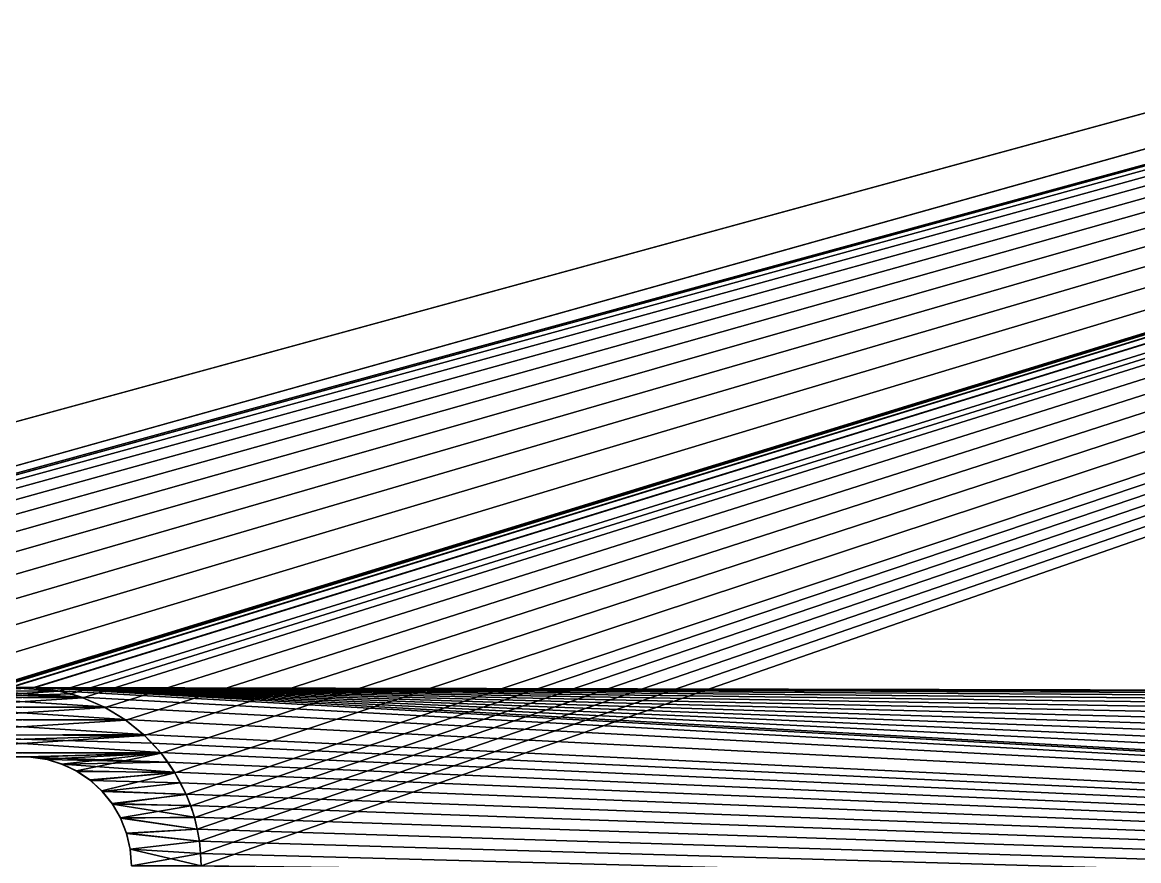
# Model space of a CAD drawing. Header units: metres. Extents: x -0.15 to 4.68, y -0.15 to 1.34.
# Drawn here: x 0.496 to 1.058, y 0.069 to 0.491 of the extents above; entities that cross this region are included whole.
import ezdxf

# ---------------------------------------------------------------- set-up
doc = ezdxf.new("R2010")
doc.units = ezdxf.units.M
doc.header["$LTSCALE"] = 65.185185
for name, color, linetype in [('22', 7, 'CONTINUOUS'), ('24', 7, 'CONTINUOUS'), ('53', 7, 'CONTINUOUS'), ('56', 7, 'CONTINUOUS'), ('58', 7, 'CONTINUOUS'), ('59', 7, 'CONTINUOUS'), ('60', 7, 'CONTINUOUS'), ('62', 7, 'CONTINUOUS'), ('63', 7, 'CONTINUOUS'), ('64', 7, 'CONTINUOUS'), ('65', 7, 'CONTINUOUS'), ('78', 7, 'CONTINUOUS')]:
    doc.layers.add(name, color=color, linetype=linetype)

msp = doc.modelspace()

# ---------------------------------------------------------------- linework, layer by layer
at = {"layer": '22', "color": 2, "linetype": 'CONTINUOUS'}
for points in [[(-0.03957, 0.14469), (3.56654, 1.13085), (-0.03297, 0.12057), (-0.03957, 0.14469)], [(3.56654, 1.13085), (3.5731, 1.1324), (-0.03297, 0.12057), (3.56654, 1.13085)], [(-0.03297, 0.12057), (3.5731, 1.1324), (3.57314, 1.10674), (-0.03297, 0.12057)]]:
    msp.add_3dface(points, dxfattribs=at)
at = {"layer": '24', "color": 2, "linetype": 'CONTINUOUS'}
for points in [[(3.56654, 1.13085, 0.605), (-0.03957, 0.14469, 0.605), (-0.03297, 0.12057, 0.605), (3.56654, 1.13085, 0.605)], [(3.57314, 1.10674, 0.605), (3.56654, 1.13085, 0.605), (-0.03297, 0.12057, 0.605), (3.57314, 1.10674, 0.605)]]:
    msp.add_3dface(points, dxfattribs=at)
at = {"layer": '53', "color": 2, "linetype": 'CONTINUOUS'}
for points in [[(-0.03957, 0.14469, 0.605), (3.56654, 1.13085, 0.605), (-0.03957, 0.14469), (-0.03957, 0.14469, 0.605)], [(3.56654, 1.13085, 0.605), (3.18071, 1.02534, 0.3275), (-0.03957, 0.14469), (3.56654, 1.13085, 0.605)], [(-0.03957, 0.14469), (3.18071, 1.02534, 0.2775), (3.56654, 1.13085, 0.2775), (-0.03957, 0.14469)], [(3.56654, 1.13085), (-0.03957, 0.14469), (3.56654, 1.13085, 0.2775), (3.56654, 1.13085)], [(3.18071, 1.02534, 0.3275), (3.18071, 1.02534, 0.2775), (-0.03957, 0.14469), (3.18071, 1.02534, 0.3275)]]:
    msp.add_3dface(points, dxfattribs=at)
at = {"layer": '56', "color": 2, "linetype": 'CONTINUOUS'}
for points in [[(0.49941, 0.12137, 0.6275), (0.49126, 0.12134, 0.6275), (0.4917, 0.12137, -0.0225), (0.49941, 0.12137, 0.6275)], [(0.49985, 0.12134, -0.0225), (0.49941, 0.12137, 0.6275), (0.4917, 0.12137, -0.0225), (0.49985, 0.12134, -0.0225)], [(0.50758, 0.12018, 0.6275), (0.49941, 0.12137, 0.6275), (0.49985, 0.12134, -0.0225), (0.50758, 0.12018, 0.6275)], [(0.50801, 0.12007, -0.0225), (0.50758, 0.12018, 0.6275), (0.49985, 0.12134, -0.0225), (0.50801, 0.12007, -0.0225)], [(0.51536, 0.11782, 0.6275), (0.50758, 0.12018, 0.6275), (0.50801, 0.12007, -0.0225), (0.51536, 0.11782, 0.6275)], [(0.51578, 0.11766, -0.0225), (0.51536, 0.11782, 0.6275), (0.50801, 0.12007, -0.0225), (0.51578, 0.11766, -0.0225)], [(0.52277, 0.1143, 0.6275), (0.51536, 0.11782, 0.6275), (0.51578, 0.11766, -0.0225), (0.52277, 0.1143, 0.6275)], [(0.52314, 0.11409, -0.0225), (0.52277, 0.1143, 0.6275), (0.51578, 0.11766, -0.0225), (0.52314, 0.11409, -0.0225)], [(0.52952, 0.10978, 0.6275), (0.52277, 0.1143, 0.6275), (0.52314, 0.11409, -0.0225), (0.52952, 0.10978, 0.6275)], [(0.52982, 0.10954, -0.0225), (0.52952, 0.10978, 0.6275), (0.52314, 0.11409, -0.0225), (0.52982, 0.10954, -0.0225)], [(0.53559, 0.10423, 0.6275), (0.52952, 0.10978, 0.6275), (0.52982, 0.10954, -0.0225), (0.53559, 0.10423, 0.6275)], [(0.5358, 0.104, -0.0225), (0.53559, 0.10423, 0.6275), (0.52982, 0.10954, -0.0225), (0.5358, 0.104, -0.0225)], [(0.54074, 0.09786, 0.6275), (0.53559, 0.10423, 0.6275), (0.5358, 0.104, -0.0225), (0.54074, 0.09786, 0.6275)], [(0.54088, 0.09767, -0.0225), (0.54074, 0.09786, 0.6275), (0.5358, 0.104, -0.0225), (0.54088, 0.09767, -0.0225)], [(0.54495, 0.09066, 0.6275), (0.54074, 0.09786, 0.6275), (0.54088, 0.09767, -0.0225), (0.54495, 0.09066, 0.6275)], [(0.54502, 0.09053, -0.0225), (0.54495, 0.09066, 0.6275), (0.54088, 0.09767, -0.0225), (0.54502, 0.09053, -0.0225)], [(0.54804, 0.08296, 0.6275), (0.54495, 0.09066, 0.6275), (0.54502, 0.09053, -0.0225), (0.54804, 0.08296, 0.6275)], [(0.54806, 0.08289, -0.0225), (0.54804, 0.08296, 0.6275), (0.54502, 0.09053, -0.0225), (0.54806, 0.08289, -0.0225)], [(0.54989, 0.07494, 0.6275), (0.54804, 0.08296, 0.6275), (0.54806, 0.08289, -0.0225), (0.54989, 0.07494, 0.6275)], [(0.54989, 0.07491, -0.0225), (0.54989, 0.07494, 0.6275), (0.54806, 0.08289, -0.0225), (0.54989, 0.07491, -0.0225)], [(0.55056, 0.06652, 0.6275), (0.54989, 0.07494, 0.6275), (0.55056, 0.06652, -0.0225), (0.55056, 0.06652, 0.6275)], [(0.55056, 0.06652, -0.0225), (0.54989, 0.07494, 0.6275), (0.54989, 0.07491, -0.0225), (0.55056, 0.06652, -0.0225)]]:
    msp.add_3dface(points, dxfattribs=at)
at = {"layer": '58', "color": 2, "linetype": 'CONTINUOUS'}
for points in [[(0.48976, 0.15632, 0.02), (0.50135, 0.15632, -0.0225), (0.48904, 0.15627, -0.0225), (0.48976, 0.15632, 0.02)], [(0.48976, 0.15632, 0.02), (0.50207, 0.15627, 0.02), (0.50135, 0.15632, -0.0225), (0.48976, 0.15632, 0.02)], [(0.50207, 0.15627, 0.02), (0.51343, 0.15472, -0.0225), (0.50135, 0.15632, -0.0225), (0.50207, 0.15627, 0.02)], [(0.50207, 0.15627, 0.02), (0.51415, 0.15457, 0.02), (0.51343, 0.15472, -0.0225), (0.50207, 0.15627, 0.02)], [(0.51415, 0.15457, 0.02), (0.52013, 0.15308, 0.02), (0.51343, 0.15472, -0.0225), (0.51415, 0.15457, 0.02)], [(0.52013, 0.15308, 0.02), (0.52532, 0.15144, -0.0225), (0.51343, 0.15472, -0.0225), (0.52013, 0.15308, 0.02)], [(0.52013, 0.15308, 0.02), (0.52602, 0.15119, 0.02), (0.52532, 0.15144, -0.0225), (0.52013, 0.15308, 0.02)], [(0.52602, 0.15119, 0.02), (0.53653, 0.14664, -0.0225), (0.52532, 0.15144, -0.0225), (0.52602, 0.15119, 0.02)], [(0.52602, 0.15119, 0.02), (0.53719, 0.14631, 0.02), (0.53653, 0.14664, -0.0225), (0.52602, 0.15119, 0.02)], [(0.53719, 0.14631, 0.02), (0.54708, 0.1403, -0.0225), (0.53653, 0.14664, -0.0225), (0.53719, 0.14631, 0.02)], [(0.53719, 0.14631, 0.02), (0.54763, 0.13991, 0.02), (0.54708, 0.1403, -0.0225), (0.53719, 0.14631, 0.02)], [(0.54763, 0.13991, 0.02), (0.5566, 0.13265, -0.0225), (0.54708, 0.1403, -0.0225), (0.54763, 0.13991, 0.02)], [(0.54763, 0.13991, 0.02), (0.55704, 0.13224, 0.02), (0.5566, 0.13265, -0.0225), (0.54763, 0.13991, 0.02)], [(0.55704, 0.13224, 0.02), (0.56097, 0.12831, -0.0225), (0.5566, 0.13265, -0.0225), (0.55704, 0.13224, 0.02)], [(0.55704, 0.13224, 0.02), (0.56537, 0.1233, 0.02), (0.56097, 0.12831, -0.0225), (0.55704, 0.13224, 0.02)], [(0.56537, 0.1233, 0.02), (0.56507, 0.12367, -0.0225), (0.56097, 0.12831, -0.0225), (0.56537, 0.1233, 0.02)], [(0.56537, 0.1233, 0.02), (0.56883, 0.11877, -0.0225), (0.56507, 0.12367, -0.0225), (0.56537, 0.1233, 0.02)], [(0.56537, 0.1233, 0.02), (0.5724, 0.11337, 0.02), (0.56883, 0.11877, -0.0225), (0.56537, 0.1233, 0.02)], [(0.5724, 0.11337, 0.02), (0.57222, 0.11366, -0.0225), (0.56883, 0.11877, -0.0225), (0.5724, 0.11337, 0.02)], [(0.5724, 0.11337, 0.02), (0.57526, 0.10827, -0.0225), (0.57222, 0.11366, -0.0225), (0.5724, 0.11337, 0.02)], [(0.5724, 0.11337, 0.02), (0.57806, 0.10245, 0.02), (0.57526, 0.10827, -0.0225), (0.5724, 0.11337, 0.02)], [(0.57806, 0.10245, 0.02), (0.57797, 0.10264, -0.0225), (0.57526, 0.10827, -0.0225), (0.57806, 0.10245, 0.02)], [(0.57806, 0.10245, 0.02), (0.58028, 0.09686, -0.0225), (0.57797, 0.10264, -0.0225), (0.57806, 0.10245, 0.02)], [(0.57806, 0.10245, 0.02), (0.58033, 0.09671, 0.02), (0.58028, 0.09686, -0.0225), (0.57806, 0.10245, 0.02)], [(0.58033, 0.09671, 0.02), (0.58216, 0.091, -0.0225), (0.58028, 0.09686, -0.0225), (0.58033, 0.09671, 0.02)], [(0.58033, 0.09671, 0.02), (0.58219, 0.0909, 0.02), (0.58216, 0.091, -0.0225), (0.58033, 0.09671, 0.02)], [(0.58219, 0.0909, 0.02), (0.58362, 0.08506, -0.0225), (0.58216, 0.091, -0.0225), (0.58219, 0.0909, 0.02)], [(0.58219, 0.0909, 0.02), (0.58363, 0.08499, 0.02), (0.58362, 0.08506, -0.0225), (0.58219, 0.0909, 0.02)], [(0.58363, 0.08499, 0.02), (0.58467, 0.07899, -0.0225), (0.58362, 0.08506, -0.0225), (0.58363, 0.08499, 0.02)], [(0.58363, 0.08499, 0.02), (0.58467, 0.07896, 0.02), (0.58467, 0.07899, -0.0225), (0.58363, 0.08499, 0.02)], [(0.58467, 0.07896, 0.02), (0.58532, 0.07282, -0.0225), (0.58467, 0.07899, -0.0225), (0.58467, 0.07896, 0.02)], [(0.58467, 0.07896, 0.02), (0.58531, 0.0728, 0.02), (0.58532, 0.07282, -0.0225), (0.58467, 0.07896, 0.02)], [(0.58531, 0.0728, 0.02), (0.58556, 0.06652, 0.02), (0.58532, 0.07282, -0.0225), (0.58531, 0.0728, 0.02)], [(0.58556, 0.06652, 0.02), (0.58556, 0.06652, -0.0225), (0.58532, 0.07282, -0.0225), (0.58556, 0.06652, 0.02)]]:
    msp.add_3dface(points, dxfattribs=at)
at = {"layer": '59', "color": 2, "linetype": 'CONTINUOUS'}
for points in [[(0.47098, 0.15308, -0.0225), (0.52532, 0.15144, -0.0225), (0.46509, 0.15119, -0.0225), (0.47098, 0.15308, -0.0225)], [(0.47697, 0.15457, -0.0225), (0.52532, 0.15144, -0.0225), (0.47098, 0.15308, -0.0225), (0.47697, 0.15457, -0.0225)], [(0.48904, 0.15627, -0.0225), (0.51343, 0.15472, -0.0225), (0.47697, 0.15457, -0.0225), (0.48904, 0.15627, -0.0225)], [(0.51343, 0.15472, -0.0225), (0.52532, 0.15144, -0.0225), (0.47697, 0.15457, -0.0225), (0.51343, 0.15472, -0.0225)], [(0.50135, 0.15632, -0.0225), (0.51343, 0.15472, -0.0225), (0.48904, 0.15627, -0.0225), (0.50135, 0.15632, -0.0225)], [(0.45393, 0.14631, -0.0225), (0.54708, 0.1403, -0.0225), (0.44348, 0.13991, -0.0225), (0.45393, 0.14631, -0.0225)], [(0.46509, 0.15119, -0.0225), (0.53653, 0.14664, -0.0225), (0.45393, 0.14631, -0.0225), (0.46509, 0.15119, -0.0225)], [(0.53653, 0.14664, -0.0225), (0.54708, 0.1403, -0.0225), (0.45393, 0.14631, -0.0225), (0.53653, 0.14664, -0.0225)], [(0.52532, 0.15144, -0.0225), (0.53653, 0.14664, -0.0225), (0.46509, 0.15119, -0.0225), (0.52532, 0.15144, -0.0225)], [(0.44348, 0.13991, -0.0225), (0.5566, 0.13265, -0.0225), (0.43408, 0.13224, -0.0225), (0.44348, 0.13991, -0.0225)], [(0.54708, 0.1403, -0.0225), (0.5566, 0.13265, -0.0225), (0.44348, 0.13991, -0.0225), (0.54708, 0.1403, -0.0225)], [(0.43408, 0.13224, -0.0225), (0.56507, 0.12367, -0.0225), (0.42574, 0.1233, -0.0225), (0.43408, 0.13224, -0.0225)], [(0.5566, 0.13265, -0.0225), (0.56097, 0.12831, -0.0225), (0.43408, 0.13224, -0.0225), (0.5566, 0.13265, -0.0225)], [(0.56097, 0.12831, -0.0225), (0.56507, 0.12367, -0.0225), (0.43408, 0.13224, -0.0225), (0.56097, 0.12831, -0.0225)], [(0.56507, 0.12367, -0.0225), (0.49985, 0.12134, -0.0225), (0.42574, 0.1233, -0.0225), (0.56507, 0.12367, -0.0225)], [(0.56883, 0.11877, -0.0225), (0.49985, 0.12134, -0.0225), (0.56507, 0.12367, -0.0225), (0.56883, 0.11877, -0.0225)], [(0.49985, 0.12134, -0.0225), (0.4917, 0.12137, -0.0225), (0.42574, 0.1233, -0.0225), (0.49985, 0.12134, -0.0225)], [(0.50801, 0.12007, -0.0225), (0.49985, 0.12134, -0.0225), (0.56883, 0.11877, -0.0225), (0.50801, 0.12007, -0.0225)], [(0.51578, 0.11766, -0.0225), (0.50801, 0.12007, -0.0225), (0.56883, 0.11877, -0.0225), (0.51578, 0.11766, -0.0225)], [(0.57222, 0.11366, -0.0225), (0.51578, 0.11766, -0.0225), (0.56883, 0.11877, -0.0225), (0.57222, 0.11366, -0.0225)], [(0.52314, 0.11409, -0.0225), (0.51578, 0.11766, -0.0225), (0.57222, 0.11366, -0.0225), (0.52314, 0.11409, -0.0225)], [(0.52982, 0.10954, -0.0225), (0.52314, 0.11409, -0.0225), (0.57222, 0.11366, -0.0225), (0.52982, 0.10954, -0.0225)], [(0.57526, 0.10827, -0.0225), (0.52982, 0.10954, -0.0225), (0.57222, 0.11366, -0.0225), (0.57526, 0.10827, -0.0225)], [(0.5358, 0.104, -0.0225), (0.52982, 0.10954, -0.0225), (0.57526, 0.10827, -0.0225), (0.5358, 0.104, -0.0225)], [(0.57797, 0.10264, -0.0225), (0.5358, 0.104, -0.0225), (0.57526, 0.10827, -0.0225), (0.57797, 0.10264, -0.0225)], [(0.54088, 0.09767, -0.0225), (0.5358, 0.104, -0.0225), (0.57797, 0.10264, -0.0225), (0.54088, 0.09767, -0.0225)], [(0.58028, 0.09686, -0.0225), (0.54088, 0.09767, -0.0225), (0.57797, 0.10264, -0.0225), (0.58028, 0.09686, -0.0225)], [(0.54502, 0.09053, -0.0225), (0.54088, 0.09767, -0.0225), (0.58216, 0.091, -0.0225), (0.54502, 0.09053, -0.0225)], [(0.58216, 0.091, -0.0225), (0.54088, 0.09767, -0.0225), (0.58028, 0.09686, -0.0225), (0.58216, 0.091, -0.0225)], [(0.58362, 0.08506, -0.0225), (0.54502, 0.09053, -0.0225), (0.58216, 0.091, -0.0225), (0.58362, 0.08506, -0.0225)], [(0.54806, 0.08289, -0.0225), (0.54502, 0.09053, -0.0225), (0.58362, 0.08506, -0.0225), (0.54806, 0.08289, -0.0225)], [(0.58467, 0.07899, -0.0225), (0.54806, 0.08289, -0.0225), (0.58362, 0.08506, -0.0225), (0.58467, 0.07899, -0.0225)], [(0.54989, 0.07491, -0.0225), (0.54806, 0.08289, -0.0225), (0.58467, 0.07899, -0.0225), (0.54989, 0.07491, -0.0225)], [(0.58532, 0.07282, -0.0225), (0.54989, 0.07491, -0.0225), (0.58467, 0.07899, -0.0225), (0.58532, 0.07282, -0.0225)], [(0.55056, 0.06652, -0.0225), (0.54989, 0.07491, -0.0225), (0.58556, 0.06652, -0.0225), (0.55056, 0.06652, -0.0225)], [(0.58556, 0.06652, -0.0225), (0.54989, 0.07491, -0.0225), (0.58532, 0.07282, -0.0225), (0.58556, 0.06652, -0.0225)]]:
    msp.add_3dface(points, dxfattribs=at)
at = {"layer": '60', "color": 2, "linetype": 'CONTINUOUS'}
for points in [[(-0.03297, 0.12057, 0.02), (3.57314, 1.10674, 0.02), (-0.01778, 0.12371, 0.02), (-0.03297, 0.12057, 0.02)], [(-0.01778, 0.12371, 0.02), (3.57314, 1.10674, 0.02), (-0.00257, 0.12497, 0.02), (-0.01778, 0.12371, 0.02)], [(-0.00257, 0.12497, 0.02), (3.57314, 1.10674, 0.02), (0.01274, 0.12434, 0.02), (-0.00257, 0.12497, 0.02)], [(0.01274, 0.12434, 0.02), (3.57314, 1.10674, 0.02), (0.02779, 0.12186, 0.02), (0.01274, 0.12434, 0.02)], [(0.02779, 0.12186, 0.02), (3.57314, 1.10674, 0.02), (0.04249, 0.11754, 0.02), (0.02779, 0.12186, 0.02)], [(0.04249, 0.11754, 0.02), (3.57314, 1.10674, 0.02), (0.05648, 0.11149, 0.02), (0.04249, 0.11754, 0.02)], [(0.05648, 0.11149, 0.02), (3.57314, 1.10674, 0.02), (0.06971, 0.10373, 0.02), (0.05648, 0.11149, 0.02)], [(0.06971, 0.10373, 0.02), (3.57314, 1.10674, 0.02), (0.08183, 0.09447, 0.02), (0.06971, 0.10373, 0.02)], [(0.08183, 0.09447, 0.02), (3.57314, 1.10674, 0.02), (0.0928, 0.08372, 0.02), (0.08183, 0.09447, 0.02)], [(0.0928, 0.08372, 0.02), (3.57314, 1.10674, 0.02), (0.10231, 0.07179, 0.02), (0.0928, 0.08372, 0.02)], [(0.10231, 0.07179, 0.02), (3.57314, 1.10674, 0.02), (0.11034, 0.05872, 0.02), (0.10231, 0.07179, 0.02)], [(0.11034, 0.05872, 0.02), (3.57314, 1.10674, 0.02), (0.11666, 0.04485, 0.02), (0.11034, 0.05872, 0.02)], [(0.11666, 0.04485, 0.02), (3.57314, 1.10674, 0.02), (0.4658, 0.15144, 0.02), (0.11666, 0.04485, 0.02)], [(0.4658, 0.15144, 0.02), (3.57314, 1.10674, 0.02), (0.47768, 0.15472, 0.02), (0.4658, 0.15144, 0.02)], [(0.47768, 0.15472, 0.02), (3.57314, 1.10674, 0.02), (0.48976, 0.15632, 0.02), (0.47768, 0.15472, 0.02)], [(0.48976, 0.15632, 0.02), (3.57314, 1.10674, 0.02), (0.50207, 0.15627, 0.02), (0.48976, 0.15632, 0.02)], [(0.50207, 0.15627, 0.02), (3.57314, 1.10674, 0.02), (0.51415, 0.15457, 0.02), (0.50207, 0.15627, 0.02)], [(0.51415, 0.15457, 0.02), (3.57314, 1.10674, 0.02), (0.52013, 0.15308, 0.02), (0.51415, 0.15457, 0.02)], [(0.52013, 0.15308, 0.02), (3.57314, 1.10674, 0.02), (0.52602, 0.15119, 0.02), (0.52013, 0.15308, 0.02)], [(0.52602, 0.15119, 0.02), (3.57314, 1.10674, 0.02), (0.53719, 0.14631, 0.02), (0.52602, 0.15119, 0.02)], [(0.53719, 0.14631, 0.02), (3.57314, 1.10674, 0.02), (0.54763, 0.13991, 0.02), (0.53719, 0.14631, 0.02)], [(0.54763, 0.13991, 0.02), (3.57314, 1.10674, 0.02), (0.55704, 0.13224, 0.02), (0.54763, 0.13991, 0.02)], [(0.55704, 0.13224, 0.02), (3.57314, 1.10674, 0.02), (0.56537, 0.1233, 0.02), (0.55704, 0.13224, 0.02)], [(0.56537, 0.1233, 0.02), (3.57314, 1.10674, 0.02), (0.5724, 0.11337, 0.02), (0.56537, 0.1233, 0.02)], [(0.5724, 0.11337, 0.02), (3.57314, 1.10674, 0.02), (0.57806, 0.10245, 0.02), (0.5724, 0.11337, 0.02)], [(0.57806, 0.10245, 0.02), (3.57314, 1.10674, 0.02), (0.58033, 0.09671, 0.02), (0.57806, 0.10245, 0.02)], [(0.58033, 0.09671, 0.02), (3.57314, 1.10674, 0.02), (0.58219, 0.0909, 0.02), (0.58033, 0.09671, 0.02)], [(0.58219, 0.0909, 0.02), (3.57314, 1.10674, 0.02), (0.58363, 0.08499, 0.02), (0.58219, 0.0909, 0.02)], [(0.58363, 0.08499, 0.02), (3.57314, 1.10674, 0.02), (0.58467, 0.07896, 0.02), (0.58363, 0.08499, 0.02)], [(0.58467, 0.07896, 0.02), (3.57314, 1.10674, 0.02), (0.58531, 0.0728, 0.02), (0.58467, 0.07896, 0.02)], [(0.58531, 0.0728, 0.02), (3.57314, 1.10674, 0.02), (0.58556, 0.06652, 0.02), (0.58531, 0.0728, 0.02)], [(3.57314, 1.10674, 0.02), (3.3134, 0.03347, 0.02), (0.58556, 0.06652, 0.02), (3.57314, 1.10674, 0.02)]]:
    msp.add_3dface(points, dxfattribs=at)
at = {"layer": '62', "color": 2, "linetype": 'CONTINUOUS'}
for points in [[(0.50135, 0.15632, 0.585), (0.48904, 0.15627, 0.585), (0.48976, 0.15632, 0.6275), (0.50135, 0.15632, 0.585)], [(0.50135, 0.15632, 0.585), (0.48976, 0.15632, 0.6275), (0.50207, 0.15627, 0.6275), (0.50135, 0.15632, 0.585)], [(0.51343, 0.15472, 0.585), (0.50135, 0.15632, 0.585), (0.50207, 0.15627, 0.6275), (0.51343, 0.15472, 0.585)], [(0.51343, 0.15472, 0.585), (0.50207, 0.15627, 0.6275), (0.51415, 0.15457, 0.6275), (0.51343, 0.15472, 0.585)], [(0.52532, 0.15144, 0.585), (0.51343, 0.15472, 0.585), (0.52013, 0.15308, 0.6275), (0.52532, 0.15144, 0.585)], [(0.51343, 0.15472, 0.585), (0.51415, 0.15457, 0.6275), (0.52013, 0.15308, 0.6275), (0.51343, 0.15472, 0.585)], [(0.52532, 0.15144, 0.585), (0.52013, 0.15308, 0.6275), (0.52602, 0.15119, 0.6275), (0.52532, 0.15144, 0.585)], [(0.53653, 0.14664, 0.585), (0.52532, 0.15144, 0.585), (0.52602, 0.15119, 0.6275), (0.53653, 0.14664, 0.585)], [(0.53653, 0.14664, 0.585), (0.52602, 0.15119, 0.6275), (0.53719, 0.14631, 0.6275), (0.53653, 0.14664, 0.585)], [(0.54708, 0.1403, 0.585), (0.53653, 0.14664, 0.585), (0.53719, 0.14631, 0.6275), (0.54708, 0.1403, 0.585)], [(0.54708, 0.1403, 0.585), (0.53719, 0.14631, 0.6275), (0.54763, 0.13991, 0.6275), (0.54708, 0.1403, 0.585)], [(0.5566, 0.13265, 0.585), (0.54708, 0.1403, 0.585), (0.54763, 0.13991, 0.6275), (0.5566, 0.13265, 0.585)], [(0.5566, 0.13265, 0.585), (0.54763, 0.13991, 0.6275), (0.55704, 0.13224, 0.6275), (0.5566, 0.13265, 0.585)], [(0.56097, 0.12831, 0.585), (0.5566, 0.13265, 0.585), (0.55704, 0.13224, 0.6275), (0.56097, 0.12831, 0.585)], [(0.56097, 0.12831, 0.585), (0.55704, 0.13224, 0.6275), (0.56537, 0.1233, 0.6275), (0.56097, 0.12831, 0.585)], [(0.56507, 0.12367, 0.585), (0.56097, 0.12831, 0.585), (0.56537, 0.1233, 0.6275), (0.56507, 0.12367, 0.585)], [(0.56883, 0.11877, 0.585), (0.56507, 0.12367, 0.585), (0.56537, 0.1233, 0.6275), (0.56883, 0.11877, 0.585)], [(0.56883, 0.11877, 0.585), (0.56537, 0.1233, 0.6275), (0.5724, 0.11337, 0.6275), (0.56883, 0.11877, 0.585)], [(0.57222, 0.11366, 0.585), (0.56883, 0.11877, 0.585), (0.5724, 0.11337, 0.6275), (0.57222, 0.11366, 0.585)], [(0.57526, 0.10827, 0.585), (0.57222, 0.11366, 0.585), (0.5724, 0.11337, 0.6275), (0.57526, 0.10827, 0.585)], [(0.57526, 0.10827, 0.585), (0.5724, 0.11337, 0.6275), (0.57806, 0.10245, 0.6275), (0.57526, 0.10827, 0.585)], [(0.57797, 0.10264, 0.585), (0.57526, 0.10827, 0.585), (0.57806, 0.10245, 0.6275), (0.57797, 0.10264, 0.585)], [(0.58028, 0.09686, 0.585), (0.57797, 0.10264, 0.585), (0.57806, 0.10245, 0.6275), (0.58028, 0.09686, 0.585)], [(0.58028, 0.09686, 0.585), (0.57806, 0.10245, 0.6275), (0.58033, 0.09671, 0.6275), (0.58028, 0.09686, 0.585)], [(0.58216, 0.091, 0.585), (0.58028, 0.09686, 0.585), (0.58033, 0.09671, 0.6275), (0.58216, 0.091, 0.585)], [(0.58216, 0.091, 0.585), (0.58033, 0.09671, 0.6275), (0.58219, 0.0909, 0.6275), (0.58216, 0.091, 0.585)], [(0.58362, 0.08506, 0.585), (0.58216, 0.091, 0.585), (0.58219, 0.0909, 0.6275), (0.58362, 0.08506, 0.585)], [(0.58362, 0.08506, 0.585), (0.58219, 0.0909, 0.6275), (0.58363, 0.08499, 0.6275), (0.58362, 0.08506, 0.585)], [(0.58467, 0.07899, 0.585), (0.58362, 0.08506, 0.585), (0.58363, 0.08499, 0.6275), (0.58467, 0.07899, 0.585)], [(0.58467, 0.07899, 0.585), (0.58363, 0.08499, 0.6275), (0.58467, 0.07896, 0.6275), (0.58467, 0.07899, 0.585)], [(0.58532, 0.07282, 0.585), (0.58467, 0.07899, 0.585), (0.58467, 0.07896, 0.6275), (0.58532, 0.07282, 0.585)], [(0.58532, 0.07282, 0.585), (0.58467, 0.07896, 0.6275), (0.58531, 0.0728, 0.6275), (0.58532, 0.07282, 0.585)], [(0.58556, 0.06652, 0.6275), (0.58532, 0.07282, 0.585), (0.58531, 0.0728, 0.6275), (0.58556, 0.06652, 0.6275)], [(0.58556, 0.06652, 0.585), (0.58532, 0.07282, 0.585), (0.58556, 0.06652, 0.6275), (0.58556, 0.06652, 0.585)]]:
    msp.add_3dface(points, dxfattribs=at)
at = {"layer": '63', "color": 2, "linetype": 'CONTINUOUS'}
for points in [[(0.47768, 0.15472, 0.6275), (0.4658, 0.15144, 0.6275), (0.51415, 0.15457, 0.6275), (0.47768, 0.15472, 0.6275)], [(0.51415, 0.15457, 0.6275), (0.4658, 0.15144, 0.6275), (0.52013, 0.15308, 0.6275), (0.51415, 0.15457, 0.6275)], [(0.52013, 0.15308, 0.6275), (0.4658, 0.15144, 0.6275), (0.52602, 0.15119, 0.6275), (0.52013, 0.15308, 0.6275)], [(0.48976, 0.15632, 0.6275), (0.47768, 0.15472, 0.6275), (0.50207, 0.15627, 0.6275), (0.48976, 0.15632, 0.6275)], [(0.50207, 0.15627, 0.6275), (0.47768, 0.15472, 0.6275), (0.51415, 0.15457, 0.6275), (0.50207, 0.15627, 0.6275)], [(0.45458, 0.14664, 0.6275), (0.44403, 0.1403, 0.6275), (0.53719, 0.14631, 0.6275), (0.45458, 0.14664, 0.6275)], [(0.53719, 0.14631, 0.6275), (0.44403, 0.1403, 0.6275), (0.54763, 0.13991, 0.6275), (0.53719, 0.14631, 0.6275)], [(0.4658, 0.15144, 0.6275), (0.45458, 0.14664, 0.6275), (0.52602, 0.15119, 0.6275), (0.4658, 0.15144, 0.6275)], [(0.52602, 0.15119, 0.6275), (0.45458, 0.14664, 0.6275), (0.53719, 0.14631, 0.6275), (0.52602, 0.15119, 0.6275)], [(0.44403, 0.1403, 0.6275), (0.43451, 0.13265, 0.6275), (0.54763, 0.13991, 0.6275), (0.44403, 0.1403, 0.6275)], [(0.54763, 0.13991, 0.6275), (0.43451, 0.13265, 0.6275), (0.55704, 0.13224, 0.6275), (0.54763, 0.13991, 0.6275)], [(0.43014, 0.12831, 0.6275), (0.42604, 0.12367, 0.6275), (0.55704, 0.13224, 0.6275), (0.43014, 0.12831, 0.6275)], [(0.55704, 0.13224, 0.6275), (0.42604, 0.12367, 0.6275), (0.56537, 0.1233, 0.6275), (0.55704, 0.13224, 0.6275)], [(0.43451, 0.13265, 0.6275), (0.43014, 0.12831, 0.6275), (0.55704, 0.13224, 0.6275), (0.43451, 0.13265, 0.6275)], [(0.56537, 0.1233, 0.6275), (0.42604, 0.12367, 0.6275), (0.49126, 0.12134, 0.6275), (0.56537, 0.1233, 0.6275)], [(0.49941, 0.12137, 0.6275), (0.56537, 0.1233, 0.6275), (0.49126, 0.12134, 0.6275), (0.49941, 0.12137, 0.6275)], [(0.50758, 0.12018, 0.6275), (0.56537, 0.1233, 0.6275), (0.49941, 0.12137, 0.6275), (0.50758, 0.12018, 0.6275)], [(0.51536, 0.11782, 0.6275), (0.56537, 0.1233, 0.6275), (0.50758, 0.12018, 0.6275), (0.51536, 0.11782, 0.6275)], [(0.52277, 0.1143, 0.6275), (0.56537, 0.1233, 0.6275), (0.51536, 0.11782, 0.6275), (0.52277, 0.1143, 0.6275)], [(0.5724, 0.11337, 0.6275), (0.56537, 0.1233, 0.6275), (0.52277, 0.1143, 0.6275), (0.5724, 0.11337, 0.6275)], [(0.52952, 0.10978, 0.6275), (0.5724, 0.11337, 0.6275), (0.52277, 0.1143, 0.6275), (0.52952, 0.10978, 0.6275)], [(0.53559, 0.10423, 0.6275), (0.5724, 0.11337, 0.6275), (0.52952, 0.10978, 0.6275), (0.53559, 0.10423, 0.6275)], [(0.57806, 0.10245, 0.6275), (0.5724, 0.11337, 0.6275), (0.53559, 0.10423, 0.6275), (0.57806, 0.10245, 0.6275)], [(0.54074, 0.09786, 0.6275), (0.57806, 0.10245, 0.6275), (0.53559, 0.10423, 0.6275), (0.54074, 0.09786, 0.6275)], [(0.58033, 0.09671, 0.6275), (0.57806, 0.10245, 0.6275), (0.54074, 0.09786, 0.6275), (0.58033, 0.09671, 0.6275)], [(0.54495, 0.09066, 0.6275), (0.58033, 0.09671, 0.6275), (0.54074, 0.09786, 0.6275), (0.54495, 0.09066, 0.6275)], [(0.58219, 0.0909, 0.6275), (0.58033, 0.09671, 0.6275), (0.54495, 0.09066, 0.6275), (0.58219, 0.0909, 0.6275)], [(0.58363, 0.08499, 0.6275), (0.58219, 0.0909, 0.6275), (0.54495, 0.09066, 0.6275), (0.58363, 0.08499, 0.6275)], [(0.54804, 0.08296, 0.6275), (0.58363, 0.08499, 0.6275), (0.54495, 0.09066, 0.6275), (0.54804, 0.08296, 0.6275)], [(0.58467, 0.07896, 0.6275), (0.58363, 0.08499, 0.6275), (0.54804, 0.08296, 0.6275), (0.58467, 0.07896, 0.6275)], [(0.54989, 0.07494, 0.6275), (0.58467, 0.07896, 0.6275), (0.54804, 0.08296, 0.6275), (0.54989, 0.07494, 0.6275)], [(0.58531, 0.0728, 0.6275), (0.58467, 0.07896, 0.6275), (0.54989, 0.07494, 0.6275), (0.58531, 0.0728, 0.6275)], [(0.55056, 0.06652, 0.6275), (0.58531, 0.0728, 0.6275), (0.54989, 0.07494, 0.6275), (0.55056, 0.06652, 0.6275)], [(0.58556, 0.06652, 0.6275), (0.58531, 0.0728, 0.6275), (0.55056, 0.06652, 0.6275), (0.58556, 0.06652, 0.6275)]]:
    msp.add_3dface(points, dxfattribs=at)
at = {"layer": '64', "color": 2, "linetype": 'CONTINUOUS'}
for points in [[(-0.03297, 0.12057, 0.585), (-0.01772, 0.12371, 0.585), (3.57314, 1.10674, 0.585), (-0.03297, 0.12057, 0.585)], [(-0.01772, 0.12371, 0.585), (-0.0025, 0.12497, 0.585), (3.57314, 1.10674, 0.585), (-0.01772, 0.12371, 0.585)], [(3.57314, 1.10674, 0.585), (-0.0025, 0.12497, 0.585), (0.48904, 0.15627, 0.585), (3.57314, 1.10674, 0.585)], [(0.50135, 0.15632, 0.585), (3.57314, 1.10674, 0.585), (0.48904, 0.15627, 0.585), (0.50135, 0.15632, 0.585)], [(3.46419, 0.14973, 0.585), (3.57314, 1.10674, 0.585), (0.50135, 0.15632, 0.585), (3.46419, 0.14973, 0.585)], [(3.3107, -0.00102, 0.585), (3.31103, 0.01635, 0.585), (0.50135, 0.15632, 0.585), (3.3107, -0.00102, 0.585)], [(0.51343, 0.15472, 0.585), (3.3107, -0.00102, 0.585), (0.50135, 0.15632, 0.585), (0.51343, 0.15472, 0.585)], [(3.31103, 0.01635, 0.585), (3.31339, 0.03342, 0.585), (0.50135, 0.15632, 0.585), (3.31103, 0.01635, 0.585)], [(3.31339, 0.03342, 0.585), (3.31781, 0.0502, 0.585), (0.50135, 0.15632, 0.585), (3.31339, 0.03342, 0.585)], [(3.31781, 0.0502, 0.585), (3.32415, 0.06625, 0.585), (0.50135, 0.15632, 0.585), (3.31781, 0.0502, 0.585)], [(3.32415, 0.06625, 0.585), (3.3324, 0.08148, 0.585), (0.50135, 0.15632, 0.585), (3.32415, 0.06625, 0.585)], [(3.3324, 0.08148, 0.585), (3.34237, 0.09561, 0.585), (0.50135, 0.15632, 0.585), (3.3324, 0.08148, 0.585)], [(3.34237, 0.09561, 0.585), (3.35398, 0.10843, 0.585), (0.50135, 0.15632, 0.585), (3.34237, 0.09561, 0.585)], [(3.35398, 0.10843, 0.585), (3.36703, 0.11983, 0.585), (0.50135, 0.15632, 0.585), (3.35398, 0.10843, 0.585)], [(3.36703, 0.11983, 0.585), (3.38131, 0.12952, 0.585), (0.50135, 0.15632, 0.585), (3.36703, 0.11983, 0.585)], [(3.38131, 0.12952, 0.585), (3.39671, 0.13751, 0.585), (0.50135, 0.15632, 0.585), (3.38131, 0.12952, 0.585)], [(3.39671, 0.13751, 0.585), (3.41285, 0.14355, 0.585), (0.50135, 0.15632, 0.585), (3.39671, 0.13751, 0.585)], [(3.41285, 0.14355, 0.585), (3.42972, 0.14767, 0.585), (0.50135, 0.15632, 0.585), (3.41285, 0.14355, 0.585)], [(3.42972, 0.14767, 0.585), (3.44682, 0.14973, 0.585), (0.50135, 0.15632, 0.585), (3.42972, 0.14767, 0.585)], [(3.44682, 0.14973, 0.585), (3.46419, 0.14973, 0.585), (0.50135, 0.15632, 0.585), (3.44682, 0.14973, 0.585)], [(0.52532, 0.15144, 0.585), (3.3107, -0.00102, 0.585), (0.51343, 0.15472, 0.585), (0.52532, 0.15144, 0.585)], [(0.53653, 0.14664, 0.585), (3.3107, -0.00102, 0.585), (0.52532, 0.15144, 0.585), (0.53653, 0.14664, 0.585)], [(0.54708, 0.1403, 0.585), (3.3107, -0.00102, 0.585), (0.53653, 0.14664, 0.585), (0.54708, 0.1403, 0.585)], [(0.5566, 0.13265, 0.585), (3.3107, -0.00102, 0.585), (0.54708, 0.1403, 0.585), (0.5566, 0.13265, 0.585)], [(0.56097, 0.12831, 0.585), (3.3107, -0.00102, 0.585), (0.5566, 0.13265, 0.585), (0.56097, 0.12831, 0.585)], [(0.56507, 0.12367, 0.585), (3.3107, -0.00102, 0.585), (0.56097, 0.12831, 0.585), (0.56507, 0.12367, 0.585)], [(0.56883, 0.11877, 0.585), (3.3107, -0.00102, 0.585), (0.56507, 0.12367, 0.585), (0.56883, 0.11877, 0.585)], [(0.57222, 0.11366, 0.585), (3.3107, -0.00102, 0.585), (0.56883, 0.11877, 0.585), (0.57222, 0.11366, 0.585)], [(0.57526, 0.10827, 0.585), (3.3107, -0.00102, 0.585), (0.57222, 0.11366, 0.585), (0.57526, 0.10827, 0.585)], [(0.57797, 0.10264, 0.585), (3.3107, -0.00102, 0.585), (0.57526, 0.10827, 0.585), (0.57797, 0.10264, 0.585)], [(0.58028, 0.09686, 0.585), (3.3107, -0.00102, 0.585), (0.57797, 0.10264, 0.585), (0.58028, 0.09686, 0.585)], [(0.58216, 0.091, 0.585), (3.3107, -0.00102, 0.585), (0.58028, 0.09686, 0.585), (0.58216, 0.091, 0.585)], [(0.58362, 0.08506, 0.585), (3.3107, -0.00102, 0.585), (0.58216, 0.091, 0.585), (0.58362, 0.08506, 0.585)], [(0.58467, 0.07899, 0.585), (3.3107, -0.00102, 0.585), (0.58362, 0.08506, 0.585), (0.58467, 0.07899, 0.585)], [(0.58532, 0.07282, 0.585), (3.3107, -0.00102, 0.585), (0.58467, 0.07899, 0.585), (0.58532, 0.07282, 0.585)], [(0.58556, 0.06652, 0.585), (3.3107, -0.00102, 0.585), (0.58532, 0.07282, 0.585), (0.58556, 0.06652, 0.585)]]:
    msp.add_3dface(points, dxfattribs=at)
at = {"layer": '65', "color": 2, "linetype": 'CONTINUOUS'}
for points in [[(-0.03297, 0.12057), (3.57314, 1.10674), (-0.03297, 0.12057, 0.02), (-0.03297, 0.12057)], [(3.57314, 1.10674), (3.57314, 1.10674, 0.02), (-0.03297, 0.12057, 0.02), (3.57314, 1.10674)]]:
    msp.add_3dface(points, dxfattribs=at)
at = {"layer": '78', "color": 2, "linetype": 'CONTINUOUS'}
for points in [[(3.57314, 1.10674, 0.605), (-0.03297, 0.12057, 0.605), (3.57314, 1.10674, 0.585), (3.57314, 1.10674, 0.605)], [(-0.03297, 0.12057, 0.605), (-0.03297, 0.12057, 0.585), (3.57314, 1.10674, 0.585), (-0.03297, 0.12057, 0.605)]]:
    msp.add_3dface(points, dxfattribs=at)

doc.saveas('drawing.dxf')
